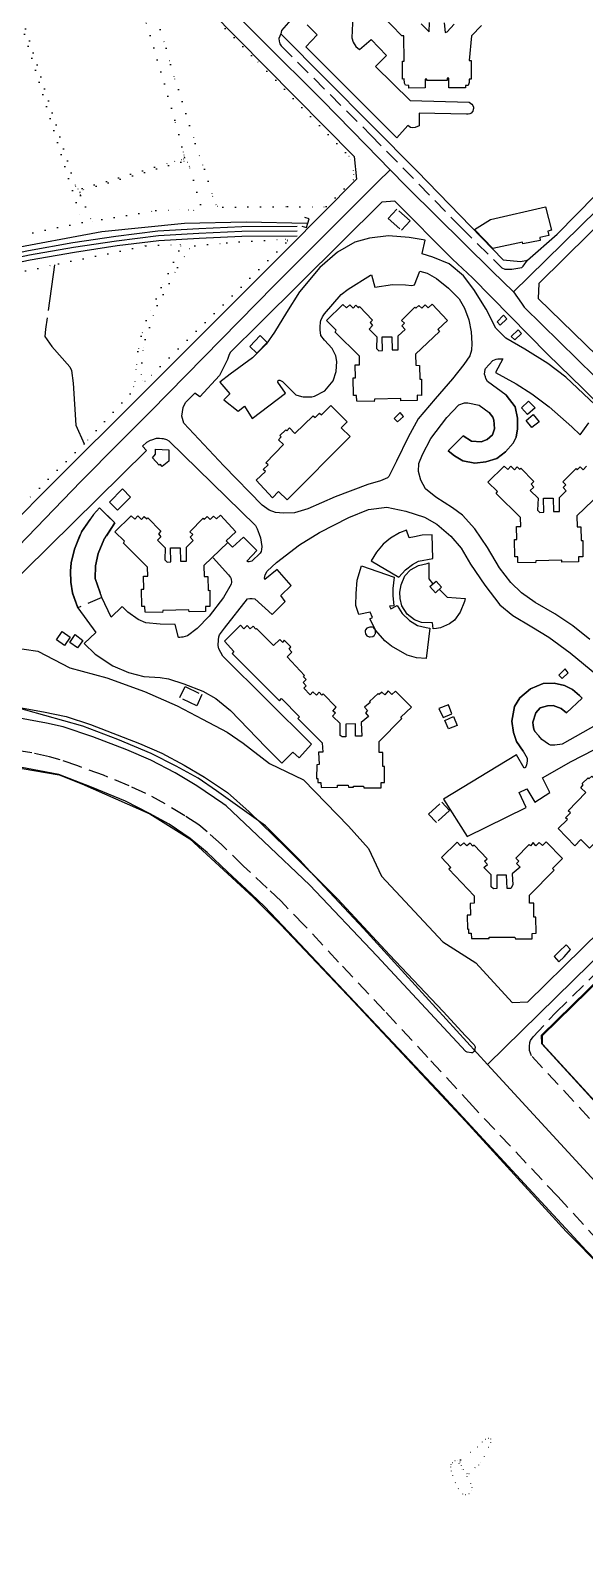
# Model space of a CAD drawing. Header units: millimetres. Extents: x 220021 to 223505, y 489325 to 491820.
# Drawn here: x 222989.1 to 223169.7, y 489723.2 to 490219.5 of the extents above; entities that cross this region are included whole.
import ezdxf

# ---------------------------------------------------------------- set-up
doc = ezdxf.new("R2010")
doc.units = ezdxf.units.MM
for name, pattern in [('15M2P5', [17.5, 15, -2.5]), ('50M10', [60, 50, -10]), ('5M2P5', [7.5, 5, -2.5]), ('AM4', [4, 0, -4])]:
    doc.linetypes.add(name, pattern=pattern)
for name, color, linetype in [('A0013110', 8, 'Continuous'), ('A0013118', 8, 'Continuous'), ('A0023210', 8, 'Continuous'), ('A0033324', 8, '5M2P5'), ('B0014111', 8, 'Continuous'), ('B0014115', 8, 'Continuous'), ('B0014116', 8, '5M2P5'), ('B0024120', 8, 'B0024120'), ('C0076116', 8, 'Continuous'), ('C0076117', 8, 'Continuous'), ('C0523121', 8, '50M10'), ('D0015112', 8, '15M2P5'), ('D0025111', 8, 'AM4'), ('E0022112', 8, 'Continuous'), ('F0047224', 8, 'Continuous')]:
    doc.layers.add(name, color=color, linetype=linetype)
doc.linetypes.add('B0024120', pattern='A,10,-1.75,[133,ltypeshp.shx,S=0.75,R=0,X=0,Y=0],-3.25', length=15)

msp = doc.modelspace()

# ---------------------------------------------------------------- linework, layer by layer
at = {"layer": 'A0013110'}
for points in [[(223070.715, 490218.371), (223115.09, 490173.646), (223143.187, 490144.758), (223148.806, 490144.247), (223151.028, 490144.694), (223160.741, 490153.105), (223179.455, 490172.14), (223188.232, 490180.324), (223211.091, 490203.123), (223235.1, 490228.046), (223270.774, 490263.484), (223270.901, 490271.399), (223231.655, 490307.815), (223205.63, 490330.976), (223197.584, 490334.216), (223177.333, 490353.258), (223172.625, 490361.295), (223161.501, 490371.48), (223119.39, 490410.613), (223110.084, 490415.811), (223101.222, 490422.071), (223089.809, 490432.422), (223082.684, 490431.338), (223052.257, 490399.752)], [(222984.997, 490290.163), (223001.962, 490271.871), (223029.371, 490244.447), (223065.82, 490207.486), (223094.613, 490178.467), (223095.353, 490171.08), (223073.193, 490148.705), (223027.888, 490103.337), (222993.582, 490069.115), (222967.663, 490043.11)], [(223216.187, 489970.94), (223226.229, 489980.684), (223237.117, 489987.2), (223249.477, 489999.615), (223258.659, 490008.467), (223258.892, 490013.343), (223259.577, 490014.178), (223219.805, 490053.045), (223176.037, 490095.867), (223169.115, 490102.871), (223157.585, 490114.035), (223145.402, 490126.431), (223133.151, 490138.848), (223126.651, 490145.017), (223107.869, 490163.835), (223103.623, 490163.552), (223063.788, 490124.119), (223054.185, 490114.615), (223053.737, 490113.632), (223053.313, 490112.237), (223050.679, 490107.067), (223044.276, 490100.083), (223042.653, 490101.3), (223039.665, 490098.22)], [(223075.982, 490155.609), (223057.938, 490155.478), (223043.939, 490154.818), (223030.652, 490154.085), (223016.89, 490152.358), (223002.922, 490150.249), (222988.45, 490147.705), (222974.175, 490144.709), (222957.893, 490140.335), (222943.56, 490136.122), (222931.046, 490131.815), (222926.329, 490130.139), (222916.592, 490126.677), (222893.832, 490116.904), (222877.228, 490108.125), (222861.796, 490099.327), (222843.334, 490088.388), (222820.876, 490074.06), (222800.58, 490060.802), (222776.56, 490045.653), (222744.249, 490024.598), (222705.047, 490000.591)], [(222706.673, 489998.069), (222745.851, 490022.062), (222778.18, 490043.127), (222802.2, 490058.278), (222822.504, 490071.54), (222844.906, 490085.832), (222863.304, 490096.733), (222878.672, 490105.495), (222895.128, 490114.196), (222917.688, 490123.883), (222927.333, 490127.312), (222932.037, 490128.983), (222944.471, 490133.263), (222958.706, 490137.447), (222974.872, 490141.79), (222989.018, 490144.758), (223003.406, 490147.289), (223017.301, 490149.387), (223030.922, 490151.096), (223044.093, 490151.821), (223058.019, 490152.478), (223076.003, 490152.61)], [(223027.028, 490085.396), (223025.636, 490084.011), (223026.953, 490082.649), (222979.187, 490035.612)], [(222978.032, 490019.212), (222991.495, 490017.283), (223001.96, 490011.815), (223013.981, 490008.59), (223026.212, 490004.078), (223036.908, 489999.484), (223045.179, 489995.078), (223053.219, 489990.863), (223058.41, 489987.285), (223066.99, 489980.636), (223078.041, 489975.281), (223092.767, 489960.24), (223099.298, 489953.006), (223103.499, 489943.981), (223123.521, 489922.519), (223134.273, 489915.69), (223146.068, 489902.832), (223151.227, 489903.004), (223186.58, 489937.732), (223193.05, 489944.346), (223198.95, 489953.922), (223208.8, 489963.292)], [(223325.385, 489948.277), (223341.884, 489931.196), (223341.265, 489918.317), (223333.093, 489909.166), (223238.094, 489811.67), (223225.878, 489812.678), (223155.7, 489889.3), (223155.663, 489892.169), (223200.516, 489936.005), (223268.679, 490002.263), (223273.274, 490002.83), (223318.102, 489955.897)], [(223270.698, 489716.835), (223247.238, 489741.232), (223213.029, 489776.92), (223192.928, 489798.472), (223170.233, 489822.01), (223123.322, 489872.586), (223075.159, 489923.749), (223065.386, 489934.085), (223061.073, 489938.096), (223053.345, 489945.305), (223046.724, 489951.621), (223041.128, 489956.224), (223034.245, 489960.844), (223027.915, 489964.407), (223020.016, 489968.426), (223008.998, 489972.916), (222998.289, 489977.083), (222971.248, 489982.198), (222940.965, 489987.415)]]:
    msp.add_lwpolyline(points, dxfattribs=at)
msp.add_lwpolyline([(223226.223, 490207.663), (223204.305, 490185.937), (223154.72, 490137.038), (223154.557, 490132.176), (223204.421, 490083.715), (223229.905, 490058.662), (223232.683, 490058.109), (223233.554, 490058.383), (223265.406, 490090.742), (223303.287, 490129.041), (223303.506, 490129.288), (223303.583, 490129.653), (223304.535, 490135.75), (223275.305, 490165.287), (223264.696, 490175.096), (223231.324, 490207.519)], close=True, dxfattribs=at)
at = {"layer": 'A0013118'}
for points in [[(223094.185, 490224.249), (223093.793, 490217.132), (223094.26, 490215.658), (223095.132, 490214.25), (223096.356, 490213.337), (223100.081, 490216.512), (223105.141, 490211.279), (223101.588, 490207.708), (223112.782, 490196.704), (223132.069, 490196.129), (223132.92, 490195.471), (223133.255, 490195.052), (223133.421, 490194.545), (223133.461, 490194.091), (223133.401, 490193.691), (223133.245, 490193.186), (223132.724, 490192.508), (223132.328, 490192.289), (223131.774, 490192.255), (223131.162, 490192.211), (223115.739, 490192.564), (223115.769, 490188.414), (223114.448, 490187.893), (223113.725, 490187.818), (223112.976, 490187.828), (223112.052, 490188.513), (223108.46, 490184.551), (223078.842, 490214.165), (223082.539, 490218.111), (223079.288, 490221.361)], [(223073.997, 490222.972), (223070.85, 490219.467), (223070.715, 490218.371)], [(223173.159, 490097.512), (223163.584, 490106.519), (223157.692, 490110.954), (223150.145, 490115.668), (223144.052, 490119.271), (223140.7, 490122.485), (223137.564, 490128.63), (223133.587, 490135.144), (223130.205, 490139.581), (223125.548, 490143.399), (223120.271, 490145.642), (223116.791, 490146.732), (223116.76, 490146.869), (223117.696, 490151.199), (223112.469, 490152.008), (223105.806, 490152.55), (223099.569, 490151.846), (223094.747, 490150.491), (223089.203, 490147.257), (223083.417, 490142.31), (223076.756, 490134.336), (223072.558, 490127.62), (223068.62, 490121.176), (223065.947, 490117.278), (223061.419, 490112.836), (223054.186, 490107.496), (223050.765, 490104.915), (223054.04, 490101.121), (223052.142, 490099.123), (223056.741, 490095.443), (223058.791, 490097.067), (223061.353, 490093.071), (223072.198, 490101.296), (223069.713, 490104.88), (223069.832, 490105.428), (223070.08, 490105.543), (223070.323, 490105.562), (223071.196, 490105.146), (223075.539, 490100.819), (223077.365, 490100.187), (223078.008, 490100.147), (223079.042, 490100.141), (223080.787, 490100.142), (223081.643, 490100.364), (223084.974, 490102.028), (223087.782, 490105.377), (223088.716, 490108.325), (223088.929, 490111.657), (223088.596, 490113.452), (223087.423, 490115.879), (223084.917, 490118.587), (223083.75, 490120.144), (223083.469, 490121.902), (223083.48, 490122.946), (223083.605, 490124.474), (223083.713, 490125.033), (223084.258, 490126.222), (223084.88, 490127.194), (223090.346, 490133.46), (223092.676, 490135.22), (223099.952, 490139.794), (223100.279, 490139.877), (223101.264, 490135.869), (223107.044, 490136.744), (223111.325, 490136.621), (223113.397, 490136.425), (223114.294, 490136.589), (223116.017, 490141.083), (223118.38, 490140.384), (223121.382, 490138.659), (223125.347, 490135.521), (223128.75, 490132.001), (223130.563, 490129.001), (223131.987, 490125.186), (223132.757, 490121.342), (223132.937, 490117.455), (223132.767, 490115.309), (223132.25, 490113.467), (223130.368, 490110.619), (223126.673, 490106.035), (223121.01, 490099.421), (223115.458, 490092.934), (223112.198, 490086.94), (223108.38, 490079.209), (223106.364, 490074.99), (223105.848, 490074.202), (223105.46, 490073.751), (223103.166, 490072.735), (223099.083, 490071.539), (223088.356, 490067.569), (223079.502, 490063.63), (223075.107, 490062.331), (223071.562, 490062.187), (223068.932, 490062.444), (223066.869, 490063.225), (223064.632, 490064.866), (223052.14, 490077.596), (223039.128, 490091.589), (223038.439, 490093.824), (223038.897, 490096.6), (223039.665, 490098.22)], [(223171.434, 490021.072), (223165.842, 490025.48), (223159.978, 490029.409), (223153.533, 490033.146), (223149.104, 490036.239), (223145.674, 490039.654), (223141.93, 490044.421), (223138.047, 490051.002), (223133.936, 490057.126), (223129.857, 490061.525), (223126.68, 490063.995), (223121.188, 490067.395), (223117.844, 490070.171), (223116.335, 490072.927), (223115.533, 490075.837), (223115.669, 490078.409), (223116.845, 490081.382), (223119.594, 490086.499), (223124.737, 490093.368), (223128.64, 490097.481), (223130.542, 490098.135), (223131.581, 490098.151), (223135.295, 490097.371), (223138.555, 490095.06), (223139.721, 490093.493), (223140.101, 490092.505), (223140.249, 490091.197), (223140.339, 490089.743), (223139.616, 490087.706), (223137.874, 490086.22), (223136.015, 490085.46), (223132.846, 490085.687), (223130.051, 490087.455), (223125.234, 490082.502), (223127.273, 490080.878), (223129.951, 490079.255), (223133.936, 490078.507), (223137.511, 490078.98), (223141.085, 490080.034), (223143.872, 490082.249), (223146.396, 490084.987), (223147.322, 490087.024), (223147.84, 490089.671), (223147.833, 490093.16), (223147.041, 490096.822), (223144.067, 490100.712), (223138.085, 490105.108), (223137.489, 490106.045), (223137.355, 490106.657), (223137.08, 490107.539), (223137.32, 490108.993), (223137.427, 490109.325), (223139.72, 490112.007), (223140.856, 490112.37), (223141.442, 490112.472), (223142.149, 490112.553), (223143.003, 490112.448), (223140.637, 490108.015), (223147.42, 490104.345), (223152.438, 490101.048), (223158.174, 490096.84), (223165.463, 490090.314), (223168.18, 490087.689), (223171.076, 490091.638)], [(223027.028, 490085.396), (223028.234, 490085.948), (223028.625, 490086.136), (223030.178, 490086.613), (223031.143, 490086.623), (223031.897, 490086.587), (223032.382, 490086.506), (223033.429, 490086.22), (223034.192, 490085.831), (223062.391, 490058.197), (223062.971, 490057.139), (223063.626, 490055.385), (223064.088, 490054.138), (223064.532, 490051.362), (223064.405, 490050.403), (223064.227, 490049.686), (223063.961, 490049.218), (223061.278, 490046.533), (223060.328, 490046.343), (223060.048, 490046.345), (223059.769, 490046.431), (223059.68, 490046.531), (223059.686, 490046.663), (223062.858, 490050.026), (223058.547, 490054.363), (223054.922, 490051.108), (223053.422, 490052.656)], [(223048.654, 490047.646), (223053.66, 490042.108), (223054.325, 490041.224), (223054.518, 490040.838), (223054.612, 490039.703), (223054.535, 490039.05), (223052.027, 490034.724), (223047.359, 490028.7), (223043.366, 490024.677), (223040.252, 490022.226), (223038.799, 490021.823), (223038.356, 490021.783), (223037.723, 490021.739), (223037.285, 490021.742), (223036.285, 490025.903), (223031.345, 490026.03), (223026.706, 490026.498), (223024.202, 490027.524), (223020.856, 490030.005), (223019.167, 490031.554), (223018.872, 490031.725), (223015.442, 490028.316), (223012.406, 490034.752), (223010.178, 490040.98), (223010.263, 490045.022), (223011.133, 490049.124), (223012.998, 490053.533), (223016.56, 490059.047), (223011.641, 490063.922), (223009.607, 490061.739), (223005.694, 490056.083), (223003.41, 490050.49), (223002.353, 490046.048), (223002.113, 490043.317), (223002.238, 490039.686), (223002.749, 490036.266), (223004.516, 490031.408), (223010.362, 490023.339), (223006.609, 490019.747), (223010.229, 490016.284), (223015.978, 490012.524), (223021.049, 490010.35), (223026.068, 490008.994), (223031.397, 490008.632), (223034.047, 490008.222), (223039.085, 490006.56), (223045.221, 490004.222), (223049.485, 490001.841), (223054.289, 489997.944), (223065.767, 489986.011), (223071.049, 489980.783), (223074.592, 489984.376), (223076.649, 489982.508), (223080.628, 489986.995), (223051.828, 490015.677), (223050.501, 490017.973), (223050.286, 490019.092), (223050.322, 490020.937), (223050.443, 490021.881), (223050.717, 490022.628), (223052.358, 490024.76), (223059.861, 490034.259), (223060.548, 490034.466), (223061.323, 490034.462), (223062.192, 490034.288), (223067.897, 490029.232), (223072.144, 490033.485), (223070.673, 490035.392), (223074.034, 490038.669), (223069.469, 490043.888), (223065.448, 490040.572), (223065.414, 490041.026), (223065.621, 490042.159), (223066.27, 490043.268), (223069.271, 490046.178), (223076.717, 490051.949), (223083.246, 490055.953), (223092.855, 490060.805), (223099.286, 490063.369), (223105.202, 490064.197), (223111.407, 490062.865), (223117.498, 490060.939), (223121.494, 490058.665), (223126.113, 490054.775), (223129.498, 490050.812), (223132.517, 490045.548), (223137.116, 490038.752), (223142.064, 490032.302), (223146.285, 490028.824), (223152.509, 490025.204), (223158.07, 490021.81), (223164.992, 490016.662), (223173.638, 490009.501)], [(223178.279, 489995.938), (223162.33, 489986.955), (223159.95, 489986.583), (223158.6, 489986.627), (223157.858, 489986.937), (223155.699, 489988.468), (223154.745, 489989.638), (223153.503, 489991.064), (223153.16, 489991.883), (223152.866, 489993.055), (223152.84, 489994.121), (223153.806, 489997.148), (223155.249, 489998.738), (223156.4, 489999.074), (223157.541, 489999.453), (223159.403, 489999.522), (223162.009, 489998.616), (223163.825, 489997.156), (223168.835, 490001.912), (223168.054, 490002.855), (223165.697, 490004.798), (223163.178, 490006.119), (223159.781, 490006.824), (223156.22, 490006.669), (223152.035, 490005.025), (223148.596, 490002.033), (223146.872, 489999.205), (223145.913, 489994.496), (223146.552, 489990.785), (223147.521, 489987.785), (223149.613, 489984.646), (223151.004, 489982.439), (223150.962, 489981.406), (223150.739, 489980.21), (223150.365, 489979.379), (223149.936, 489979.086), (223147.487, 489983.455), (223123.715, 489969.083), (223131.353, 489956.886), (223150.636, 489966.278), (223148.327, 489971.179), (223150.844, 489972.379), (223153.452, 489968.066), (223158.347, 489971.22), (223155.926, 489976.016), (223165.252, 489981.323), (223180.055, 489988.962)]]:
    msp.add_lwpolyline(points, dxfattribs=at)
at = {"layer": 'A0023210'}
for points in [[(223287.07, 490273.12), (223239.05, 490226.54), (223228.611, 490215.584), (223196.269, 490183.131), (223151.485, 490139.203), (223146.475, 490134.289)], [(223026.014, 490255.096), (223064.685, 490216.062), (223084.123, 490196.813), (223098.439, 490182.122), (223106.274, 490174.082), (223111.479, 490168.741), (223112.15, 490168.081), (223139.592, 490141.065), (223146.475, 490134.289), (223149.066, 490130.602), (223149.979, 490129.303), (223190.229, 490089.791)], [(222968.45, 490001.592), (222973.425, 490039.361), (223005.471, 490072.519), (223018.117, 490085.208), (223028.272, 490095.456), (223068.491, 490136.412), (223102.235, 490170.054), (223106.274, 490174.082)], [(223075.992, 490154.11), (223057.979, 490153.978), (223044.016, 490153.319), (223030.787, 490152.59), (223017.096, 490150.873), (223003.164, 490148.769), (222988.734, 490146.231), (222974.524, 490143.249), (222958.299, 490138.891), (222944.016, 490134.693), (222931.541, 490130.399), (222926.831, 490128.725), (222917.14, 490125.28), (222894.48, 490115.55), (222877.95, 490106.81), (222862.55, 490098.03), (222844.12, 490087.11), (222821.69, 490072.8), (222801.39, 490059.54), (222777.37, 490044.39), (222745.05, 490023.33), (222705.86, 489999.33)], [(223138.018, 489882.565), (223171.51, 489915.339), (223197.168, 489940.79), (223228.336, 489969.728), (223266.3, 490008.608), (223269.638, 490012.028)], [(223297.33, 489712.44), (223284.37, 489726.88), (223268.76, 489743.7), (223263.56, 489749.6), (223229.717, 489786.687), (223198.055, 489817.344), (223138.018, 489882.565), (223097.673, 489926.893), (223080.186, 489945.551), (223076.92, 489949.168), (223065.693, 489960.293), (223049.769, 489971.755), (223043.732, 489975.854), (223036.547, 489979.743), (223028.462, 489983.955), (223017.605, 489988.497), (223006.135, 489992.837), (222981.372, 489999.741), (222968.45, 490001.592), (222944.017, 490004.097)]]:
    msp.add_lwpolyline(points, dxfattribs=at)
at = {"layer": 'A0033324'}
for points in [[(223070.715, 490218.371), (223070.082, 490216.85), (223070.13, 490215.985), (223070.32, 490215.108), (223070.775, 490214.468), (223099.927, 490185.526), (223129.331, 490155.359), (223142.727, 490142.118), (223143.663, 490141.707), (223144.433, 490141.687), (223145.984, 490141.678), (223149.23, 490142.257), (223149.654, 490142.66), (223151.028, 490144.694)], [(223184.48, 489813.895), (223160.958, 489839.558), (223133.128, 489869.094), (223118.627, 489884.878), (223104.472, 489900.095), (223089.456, 489915.977), (223078.341, 489927.966), (223070.801, 489935.759), (223066.263, 489940.082), (223058.508, 489947.249), (223051.358, 489954.212), (223046.687, 489958.387), (223043.958, 489960.675), (223039.349, 489963.611), (223033.01, 489967.543), (223026.674, 489970.911), (223021.251, 489973.398), (223012.922, 489976.823), (223004.485, 489979.891), (222998.758, 489981.837), (222995.304, 489982.852), (222989.547, 489984.076), (222980.395, 489985.586)], [(223186.512, 489848.468), (223152.378, 489885.458), (223151.728, 489887.117), (223151.683, 489888.494), (223151.853, 489889.706), (223152.094, 489890.38), (223152.95, 489891.635), (223160.313, 489899.563), (223198.156, 489936.382)]]:
    msp.add_lwpolyline(points, dxfattribs=at)
at = {"layer": 'B0014111'}
for points in [[(223133.85, 490154.658), (223138.967, 490157.914), (223156.951, 490162.065), (223158.888, 490154.396), (223157.738, 490154.049), (223158.038, 490152.693), (223155.038, 490152.03), (223155.243, 490151.102), (223149.52, 490149.919), (223149.483, 490150.468), (223139.816, 490148.443)], [(223034.186, 490082.847), (223034.171, 490079.139), (223032.06, 490077.424), (223031.392, 490078.158), (223031.033, 490077.831), (223028.843, 490080.235), (223029.886, 490081.444), (223029.889, 490083.06)], [(223017.488, 490063.208), (223014.823, 490065.815), (223019.09, 490070.135), (223021.674, 490067.435)], [(223120.259, 490047.424), (223119.948, 490055.114), (223116.688, 490055.058), (223114.297, 490054.544), (223112.484, 490054.154), (223111.613, 490056.673), (223109.389, 490055.831), (223106.474, 490054.112), (223104.085, 490052.153), (223101.808, 490049.492), (223100.116, 490046.711), (223109.136, 490041.357), (223111.284, 490043.75), (223113.546, 490045.52), (223115.503, 490046.548)], [(223107.659, 490041.312), (223107.159, 490037.708), (223107.162, 490035.372), (223107.476, 490032.074), (223106.09, 490031.942), (223106.485, 490031.077), (223108.59, 490032.163), (223110.253, 490029.58), (223112.607, 490027.231), (223115.251, 490025.603), (223118.043, 490024.971), (223119.207, 490024.796), (223118.061, 490014.861), (223114.888, 490015.079), (223111.829, 490015.987), (223106.703, 490018.931), (223104.598, 490020.583), (223101.695, 490023.963), (223099.706, 490027.755), (223100.529, 490028.186), (223099.808, 490030.012), (223096.134, 490029.235), (223095.163, 490032.168), (223095.195, 490036.07), (223095.593, 490040.402), (223096.932, 490045.104)], [(223159.716, 489917.802), (223161.289, 489916.08), (223163.011, 489917.679), (223165.128, 489920.046), (223163.666, 489921.572), (223161.339, 489919.449)]]:
    msp.add_lwpolyline(points, close=True, dxfattribs=at)
at = {"layer": 'B0014115'}
for points in [[(223136.026, 490221.133), (223132.856, 490217.786), (223132.045, 490209.676), (223132.678, 490209.676), (223132.675, 490203.612), (223132.094, 490203.612), (223132.094, 490202.568), (223131.687, 490201.54), (223130.87, 490201.54), (223130.87, 490200.781), (223125.459, 490200.783), (223125.387, 490203.922), (223124.907, 490203.996), (223124.922, 490203.152), (223118.22, 490203.134), (223118.219, 490203.577), (223117.724, 490203.576), (223117.732, 490200.804), (223112.37, 490200.738), (223112.361, 490201.513), (223111.358, 490201.688), (223110.932, 490202.274), (223110.864, 490203.682), (223110.343, 490203.657), (223110.324, 490209.499), (223110.835, 490209.5), (223110.809, 490217.735), (223110.096, 490217.733), (223100.009, 490228.193)], [(223116.39, 490221.682), (223119.073, 490219.023), (223119.101, 490222.055)], [(223123.963, 490222.01), (223124.198, 490218.856), (223124.847, 490219.093), (223127.126, 490221.528)], [(223174.922, 490068.839), (223167.121, 490061.364), (223167.229, 490057.794), (223168.437, 490057.761), (223168.535, 490053.258), (223169.119, 490053.27), (223169.101, 490047.984), (223167.699, 490047.989), (223167.693, 490046.345), (223162.308, 490046.205), (223162.29, 490046.917), (223153.767, 490046.696), (223153.628, 490046.026), (223147.97, 490046.113), (223147.918, 490047.98), (223146.906, 490047.952), (223146.84, 490053.66), (223147.557, 490053.668), (223147.508, 490057.873), (223148.851, 490057.889), (223148.818, 490060.768), (223140.9, 490068.613), (223141.301, 490069.241), (223138.118, 490072.37), (223143.415, 490077.561), (223144.643, 490076.474), (223145.672, 490077.512), (223146.819, 490076.376), (223147.66, 490077.348), (223148.509, 490076.546), (223148.842, 490076.899), (223153.131, 490072.493), (223152.306, 490071.689), (223153.109, 490070.721), (223151.98, 490069.593), (223154.499, 490067.071), (223154.376, 490063.227), (223155.14, 490062.467), (223156.379, 490062.583), (223156.255, 490067.076), (223159.451, 490067.074), (223159.543, 490062.765), (223161.446, 490062.806), (223161.444, 490067.336), (223163.703, 490069.46), (223162.686, 490070.626), (223163.519, 490071.459), (223162.607, 490072.372), (223166.876, 490076.725), (223167.273, 490076.336), (223168.227, 490077.309), (223169.201, 490076.354), (223170.301, 490077.476)]]:
    msp.add_lwpolyline(points, dxfattribs=at)
for points in [[(223125.006, 490124.974), (223121.829, 490122.054), (223122.375, 490121.46), (223114.574, 490113.985), (223114.683, 490110.414), (223115.89, 490110.382), (223115.988, 490105.879), (223116.573, 490105.891), (223116.555, 490100.605), (223115.152, 490100.61), (223115.146, 490098.966), (223109.762, 490098.826), (223109.743, 490099.537), (223101.22, 490099.317), (223101.081, 490098.646), (223095.423, 490098.734), (223095.371, 490100.601), (223094.36, 490100.573), (223094.293, 490106.281), (223095.01, 490106.289), (223094.962, 490110.494), (223096.305, 490110.51), (223096.271, 490113.388), (223088.353, 490121.234), (223088.755, 490121.861), (223085.571, 490124.99), (223090.868, 490130.182), (223092.097, 490129.095), (223093.125, 490130.133), (223094.272, 490128.996), (223095.113, 490129.968), (223095.962, 490129.166), (223096.296, 490129.519), (223100.585, 490125.114), (223099.759, 490124.31), (223100.562, 490123.342), (223099.433, 490122.214), (223101.953, 490119.692), (223101.829, 490115.848), (223102.593, 490115.088), (223103.833, 490115.203), (223103.709, 490119.696), (223106.904, 490119.695), (223106.997, 490115.386), (223108.9, 490115.427), (223108.898, 490119.957), (223111.156, 490122.081), (223110.139, 490123.247), (223110.973, 490124.08), (223110.061, 490124.993), (223114.329, 490129.346), (223114.726, 490128.957), (223115.68, 490129.93), (223116.654, 490128.975), (223117.754, 490130.097), (223118.703, 490129.167), (223119.988, 490130.329)], [(223092.34, 490091.928), (223090.324, 490089.983), (223093.281, 490087.155), (223072.74, 490066.51), (223069.972, 490069.264), (223067.977, 490067.258), (223062.598, 490072.928), (223065.651, 490075.825), (223064.962, 490076.397), (223066.593, 490077.999), (223065.839, 490078.601), (223071.595, 490084.599), (223069.975, 490086.154), (223070.753, 490087.088), (223070.347, 490087.505), (223072.292, 490089.399), (223072.591, 490089.092), (223073.49, 490089.968), (223075.219, 490088.192), (223081.267, 490093.953), (223081.92, 490093.394), (223083.334, 490094.78), (223083.962, 490094.216), (223086.948, 490097.294)], [(223056.013, 490056.162), (223052.836, 490053.243), (223053.382, 490052.649), (223045.581, 490045.173), (223045.69, 490041.603), (223046.897, 490041.571), (223046.995, 490037.067), (223047.58, 490037.08), (223047.562, 490031.794), (223046.159, 490031.798), (223046.153, 490030.154), (223040.768, 490030.015), (223040.75, 490030.726), (223032.227, 490030.505), (223032.088, 490029.835), (223026.43, 490029.923), (223026.378, 490031.789), (223025.366, 490031.761), (223025.3, 490037.469), (223026.017, 490037.478), (223025.969, 490041.683), (223027.312, 490041.698), (223027.278, 490044.577), (223019.36, 490052.423), (223019.761, 490053.05), (223016.578, 490056.179), (223021.875, 490061.37), (223023.103, 490060.283), (223024.132, 490061.322), (223025.279, 490060.185), (223026.12, 490061.157), (223026.969, 490060.355), (223027.303, 490060.708), (223031.591, 490056.303), (223030.766, 490055.499), (223031.569, 490054.531), (223030.44, 490053.403), (223032.96, 490050.881), (223032.836, 490047.037), (223033.6, 490046.277), (223034.84, 490046.392), (223034.716, 490050.885), (223037.911, 490050.883), (223038.004, 490046.575), (223039.907, 490046.616), (223039.905, 490051.146), (223042.163, 490053.27), (223041.146, 490054.436), (223041.979, 490055.269), (223041.068, 490056.181), (223045.336, 490060.535), (223045.733, 490060.146), (223046.687, 490061.119), (223047.661, 490060.164), (223048.761, 490061.285), (223049.71, 490060.355), (223050.995, 490061.518)], [(223097.716, 489972.714), (223103.337, 489972.737), (223103.33, 489974.435), (223104.519, 489974.44), (223104.498, 489979.692), (223103.974, 489979.69), (223103.955, 489984.254), (223102.69, 489984.249), (223102.675, 489987.804), (223110.163, 489995.293), (223109.805, 489995.773), (223113.239, 489998.983), (223108.032, 490004.206), (223106.882, 490003.147), (223105.659, 490004.287), (223104.526, 490003.071), (223103.62, 490003.916), (223102.705, 490003.113), (223102.357, 490003.429), (223099.54, 490000.826), (223099.831, 490000.511), (223097.999, 489998.975), (223098.964, 489997.947), (223098.299, 489997.188), (223099.295, 489995.948), (223096.87, 489994), (223097.108, 489989.552), (223094.988, 489989.554), (223094.99, 489993.535), (223091.895, 489993.437), (223091.861, 489989.313), (223090.696, 489989.322), (223089.994, 489989.741), (223089.996, 489993.638), (223087.525, 489996.06), (223088.469, 489997.167), (223087.636, 489997.747), (223088.734, 489998.986), (223084.486, 490003.376), (223084.046, 490002.95), (223083.221, 490003.92), (223082.266, 490002.939), (223081.165, 490004.011), (223080.215, 490003.035), (223078.154, 490005.209), (223078.985, 490005.998), (223078.016, 490007.02), (223078.951, 490008.009), (223078.05, 490008.862), (223078.367, 490009.333), (223072.796, 490015.4), (223074.237, 490016.971), (223073.378, 490017.884), (223073.969, 490018.653), (223071.803, 490020.848), (223071.306, 490020.084), (223070.363, 490021.102), (223068.295, 490019.105), (223062.798, 490024.655), (223062.525, 490024.385), (223061.67, 490025.357), (223060.736, 490024.536), (223059.697, 490025.601), (223058.635, 490024.565), (223057.562, 490025.76), (223052.291, 490020.564), (223055.369, 490017.103), (223054.846, 490016.518), (223070.246, 490001.121), (223070.916, 490001.791), (223076.802, 489995.906), (223076.181, 489995.285), (223084.198, 489987.366), (223084.328, 489984.376), (223083.002, 489984.318), (223083.178, 489980.285), (223082.364, 489980.25), (223082.361, 489975.776), (223082.704, 489975.776), (223082.756, 489974.505), (223083.753, 489974.473), (223083.789, 489972.78), (223089.153, 489972.894), (223089.137, 489973.609), (223092.638, 489973.608), (223092.717, 489972.975), (223094.357, 489972.974), (223094.357, 489973.317), (223097.632, 489973.315)], [(223190.831, 489978.516), (223188.816, 489976.571), (223191.773, 489973.743), (223171.232, 489953.099), (223168.464, 489955.852), (223166.469, 489953.847), (223161.089, 489959.517), (223164.143, 489962.413), (223163.454, 489962.985), (223165.084, 489964.587), (223164.33, 489965.189), (223170.087, 489971.187), (223168.466, 489972.742), (223169.245, 489973.676), (223168.839, 489974.093), (223170.784, 489975.987), (223171.082, 489975.68), (223171.982, 489976.556), (223173.71, 489974.781), (223179.758, 489980.542), (223180.412, 489979.983), (223181.826, 489981.369), (223182.453, 489980.804), (223185.44, 489983.882)], [(223147.153, 489923.523), (223152.595, 489923.52), (223152.596, 489925.281), (223153.851, 489925.418), (223153.812, 489930.554), (223153.095, 489930.548), (223153.161, 489935.158), (223151.715, 489935.178), (223151.752, 489937.784), (223159.711, 489945.949), (223159.243, 489946.405), (223162.422, 489949.666), (223157.137, 489955.137), (223155.982, 489953.919), (223154.913, 489954.933), (223153.746, 489953.862), (223152.924, 489954.87), (223152.011, 489953.874), (223151.633, 489954.22), (223147.247, 489949.821), (223148.245, 489948.826), (223147.453, 489948.032), (223148.637, 489946.851), (223146.115, 489944.654), (223146.319, 489941.168), (223145.612, 489939.892), (223144.404, 489939.893), (223144.254, 489944.317), (223141.126, 489944.319), (223141.124, 489939.979), (223139.943, 489939.801), (223139.226, 489940.455), (223139.223, 489944.384), (223136.846, 489946.721), (223138.001, 489947.791), (223137.019, 489948.852), (223137.913, 489949.61), (223133.644, 489954.09), (223133.258, 489953.722), (223132.34, 489954.685), (223131.313, 489953.827), (223130.338, 489954.846), (223129.266, 489953.82), (223128.112, 489955.025), (223122.994, 489949.993), (223126.132, 489946.802), (223125.455, 489946.279), (223133.64, 489937.589), (223133.67, 489935.1), (223132.393, 489935.085), (223132.518, 489931.23), (223131.457, 489931.196), (223131.524, 489926.727), (223131.841, 489926.732), (223131.861, 489925.409), (223132.736, 489925.422), (223132.841, 489923.594), (223138.61, 489923.591), (223138.61, 489924.06), (223146.974, 489924.055)]]:
    msp.add_lwpolyline(points, close=True, dxfattribs=at)
at = {"layer": 'B0014116'}
for points in [[(223109.991, 490154.408), (223112.868, 490157.453), (223108.515, 490161.303), (223105.714, 490158.249)], [(223143.196, 490126.691), (223144.335, 490125.54), (223142.188, 490123.495), (223141.139, 490124.597)], [(223063.911, 490120.078), (223066.182, 490117.804), (223062.819, 490114.331), (223060.542, 490116.536)], [(223145.769, 490119.789), (223146.945, 490118.712), (223149.102, 490120.789), (223148.026, 490121.907)], [(223107.571, 490093.058), (223108.725, 490091.939), (223110.618, 490093.764), (223109.554, 490094.982)], [(223151.392, 490098.707), (223153.547, 490096.486), (223151.036, 490094.39), (223149.165, 490096.494)], [(223152.902, 490094.316), (223154.856, 490091.964), (223152.452, 490090.074), (223150.591, 490092.441)], [(223012.406, 490034.752), (223004.516, 490031.408), (223002.749, 490036.266), (223002.238, 490039.686), (223002.113, 490043.317), (223002.353, 490046.048), (223003.41, 490050.49), (223005.694, 490056.083), (223009.607, 490061.739), (223011.641, 490063.922), (223016.56, 490059.047), (223012.998, 490053.533), (223011.133, 490049.124), (223010.263, 490045.022), (223010.178, 490040.98)], [(223119.22, 490038.275), (223121.276, 490040.099), (223123.052, 490038.096), (223121.06, 490036.245)], [(223099.689, 490025.076), (223098.659, 490024.702), (223098.303, 490024.219), (223098.206, 490023.903), (223098.22, 490023.539), (223098.327, 490022.916), (223098.525, 490022.546), (223098.695, 490022.229), (223099.429, 490021.945), (223099.772, 490021.943), (223100.69, 490022.039), (223101.092, 490022.316), (223101.22, 490022.468), (223101.454, 490022.873), (223101.559, 490023.055), (223101.557, 490023.384), (223101.555, 490023.685), (223101.388, 490024.281), (223101.242, 490024.551), (223101.006, 490024.832), (223100.856, 490025.01), (223100.569, 490025.061)], [(222999.459, 490023.71), (223002.075, 490021.786), (223000.225, 490019.096), (222997.63, 490020.972)], [(223001.902, 490020.089), (223003.651, 490022.637), (223006.203, 490020.735), (223004.445, 490018.375)], [(223161.246, 490009.449), (223162.359, 490008.378), (223164.362, 490010.228), (223163.299, 490011.547)], [(223044.909, 490003.127), (223043.27, 489999.429), (223037.774, 490002.137), (223039.476, 490005.767)], [(223123.591, 489995.615), (223126.419, 489996.86), (223125.338, 489999.718), (223122.208, 489998.535)], [(223126.915, 489995.918), (223128.101, 489993.027), (223125.311, 489991.94), (223124.166, 489994.636)], [(223123.098, 489968.095), (223125.661, 489965.313), (223121.433, 489961.417), (223118.81, 489964.132)]]:
    msp.add_lwpolyline(points, close=True, dxfattribs=at)
at = {"layer": 'B0024120'}
for points in [[(222876.01, 490103.429), (222867.414, 490058.806), (222893.014, 490030.024), (222946.772, 490021.275), (222939.993, 489986.989), (222998.446, 489976.982), (223005.827, 489974.038), (223028, 489964.285), (223041.046, 489956.163), (223061.631, 489937.115), (223070.552, 489928.196), (223094.386, 489903.074), (223130.866, 489864.074), (223163.632, 489828.217), (223175.695, 489815.984)], [(223333.087, 489910.589), (223246.253, 489820.624), (223237.916, 489812.006), (223226.171, 489812.845), (223172.905, 489870.707), (223155.935, 489889.22), (223155.96, 489892.046), (223259.149, 489992.923), (223268.855, 490002.04), (223272.433, 490002.715), (223317.139, 489955.896)]]:
    msp.add_lwpolyline(points, dxfattribs=at)
at = {"layer": 'C0076116'}
msp.add_lwpolyline([(223077.573, 490155.721), (223079.003, 490155.266), (223079.913, 490158.124), (223078.484, 490158.58)], dxfattribs=at)
at = {"layer": 'C0076117'}
msp.add_lwpolyline([(223144.067, 490100.712), (223147.041, 490096.822), (223147.833, 490093.16), (223147.84, 490089.671), (223147.322, 490087.024), (223146.396, 490084.987), (223143.872, 490082.249), (223141.085, 490080.034), (223137.511, 490078.98), (223133.936, 490078.507), (223129.951, 490079.255), (223127.273, 490080.878), (223125.234, 490082.502), (223130.051, 490087.455), (223132.846, 490085.687), (223136.015, 490085.46), (223137.874, 490086.22), (223139.616, 490087.706), (223140.339, 490089.743), (223140.249, 490091.197), (223140.101, 490092.505), (223139.721, 490093.493), (223138.555, 490095.06)], dxfattribs=at)
at = {"layer": 'C0523121'}
msp.add_lwpolyline([(222977.774, 490000.258), (222993.347, 489997.525), (223000.685, 489995.982), (223008.697, 489993.318), (223024.579, 489987.219), (223031.907, 489983.968), (223039.21, 489980.057), (223045.812, 489976.15), (223053.348, 489971.236), (223060.411, 489964.859), (223072.245, 489953.419), (223089.233, 489936.425), (223106.131, 489918.361), (223123.606, 489899.824), (223130.909, 489891.948), (223133.709, 489888.979), (223133.959, 489888.308), (223133.913, 489887.607), (223133.805, 489887.181), (223133.576, 489886.792), (223133.173, 489886.404), (223132.862, 489886.395), (223131.365, 489886.598), (223130.955, 489886.822), (223101.963, 489917.941), (223080.188, 489940.994), (223065.079, 489955.394), (223052.876, 489966.857), (223051.83, 489967.648), (223043.308, 489973.348), (223036.259, 489977.568), (223028.282, 489981.736), (223020.501, 489985.095), (223009.466, 489989.327), (222999.786, 489992.586), (222994.366, 489993.792), (222982.602, 489995.992)], dxfattribs=at)
at = {"layer": 'D0015112'}
msp.add_lwpolyline([(222996.879, 490143.147), (222994.005, 490122.219), (222993.823, 490119.736), (222996.097, 490116.483), (223001.929, 490109.856), (223002.414, 490108.716), (223003.014, 490104.582), (223003.875, 490090.934), (223006.55, 490084.837)], dxfattribs=at)
at = {"layer": 'D0025111'}
for points in [[(223036.064, 490176.833), (223038.166, 490177.433), (223038.948, 490177.64), (223039.371, 490177.859), (223039.403, 490178.006), (223039.299, 490178.26), (223039.176, 490178.894), (223038.949, 490179.833), (223038.431, 490181.598), (223036.19, 490190.258), (223026.809, 490222.193), (223020.94, 490238.615), (223019.537, 490238.602), (222986.268, 490224.334), (222986.276, 490223.902), (223003.767, 490168.719), (223004.554, 490167.913), (223005.957, 490168.022)], [(222961.645, 490166.621), (222947.903, 490200.127), (222945.823, 490207.733), (222987.141, 490218.276), (223005.917, 490156.932), (222973.201, 490150.068)], [(223005.975, 490167.473), (223005.233, 490166.866), (223005.233, 490166.718), (223005.334, 490166.032), (223005.417, 490165.736), (223009.157, 490157.141), (223012.314, 490157.883), (223029.901, 490160.782), (223037.719, 490161.14), (223040.576, 490161.03), (223042.241, 490160.82), (223044.488, 490162.823), (223040.885, 490175.172), (223040.228, 490176.494), (223039.133, 490176.774), (223038.067, 490176.611)], [(223037.041, 490142.254), (223040.86, 490148.448), (223042.694, 490149.307), (223053.04, 490150.312), (223072.094, 490151.517), (223072.777, 490151.284), (223072.961, 490150.855), (223072.309, 490150.259), (223026.459, 490105.099), (223025.758, 490105.391), (223025.252, 490107.449), (223025.383, 490111.162), (223025.852, 490116.041), (223026.474, 490118.808), (223030.356, 490129.827)], [(223132.026, 489749.162), (223131.352, 489749.248), (223130.251, 489750.564), (223129.574, 489751.939), (223129.162, 489753.051), (223129.278, 489753.725), (223134.702, 489757.969), (223136.353, 489759.554), (223137.42, 489760.508), (223138.371, 489760.832), (223139.002, 489760.614), (223139.048, 489759.501), (223138.436, 489757.845), (223136.993, 489754.854), (223135.884, 489752.934), (223135.139, 489752.141), (223133.984, 489751.26)], [(223131.251, 489748.355), (223132.486, 489746.087), (223132.884, 489744.843), (223132.843, 489743.818), (223132.039, 489742.689), (223130.956, 489742.364), (223130.004, 489742.582), (223128.565, 489744.351), (223127.551, 489746.311), (223126.74, 489748.535), (223126.268, 489750.087), (223126.119, 489751.39), (223126.205, 489752.195), (223126.497, 489752.884), (223127.433, 489753.531), (223128.267, 489753.606), (223128.694, 489752.669), (223129.65, 489750.665)]]:
    msp.add_lwpolyline(points, close=True, dxfattribs=at)
for points in [[(223027.661, 490231.491), (223033.27, 490213.71), (223034.718, 490208.397), (223036.032, 490203.717), (223037.289, 490200.23), (223042.782, 490182.618), (223045.17, 490175.676), (223045.764, 490174.322), (223048.447, 490165.48), (223049.529, 490162.785), (223049.938, 490162.276), (223051.771, 490161.897), (223072.803, 490162.098), (223084.699, 490162.033), (223085.449, 490162.145), (223094.356, 490170.84), (223094.46, 490172.485), (223094.373, 490173.888), (223093.517, 490177.521), (223092.952, 490178.399), (223091.799, 490179.682), (223061.165, 490211.374), (223035.94, 490237.099)], [(222963.389, 490135.968), (222996.879, 490143.147), (222998.282, 490143.448), (223026.696, 490149.31)], [(223026.696, 490149.31), (223037.897, 490149.788), (223038.022, 490149.317), (223037.479, 490147.739), (223031.729, 490135.767), (223026.822, 490124.946), (223025.189, 490119.84), (223024.108, 490114.854), (223023.477, 490109.051), (223023.123, 490105.196), (223022.751, 490103.483), (223021.622, 490101.15), (223006.55, 490084.837), (222988.938, 490067.364)]]:
    msp.add_lwpolyline(points, dxfattribs=at)
at = {"layer": 'E0022112'}
msp.add_lwpolyline([(222305.916, 489746.01), (222311.142, 489749.625), (222334.602, 489764.85), (222373.667, 489789.422), (222429.614, 489825.306), (222490.062, 489864.402), (222547.258, 489900.146), (222625.307, 489950.007), (222713.274, 490007.862), (222763.855, 490039.977), (222811.447, 490070.571), (222853.095, 490097.219), (222873.26, 490108.355), (222893.239, 490119.04), (222913.837, 490128.194), (222937.409, 490137.026), (222957.669, 490142.921), (222980.922, 490148.108), (223012.302, 490154.025), (223039.325, 490156.694), (223059.358, 490157.18), (223079.288, 490156.705), (223079.458, 490156.695)], dxfattribs=at)
at = {"layer": 'F0047224'}
for points in [[(223122.422, 490037.374), (223124.896, 490034.795), (223130.753, 490034.394), (223130.537, 490033.446), (223129.115, 490029.968), (223127.282, 490027.336), (223125.619, 490026.185), (223122.765, 490024.903), (223121.455, 490024.63), (223120.369, 490024.536), (223120.216, 490025.565), (223120.1, 490026.478), (223116.483, 490026.635), (223114.288, 490027.449), (223111.878, 490029.36), (223110.131, 490032.033), (223109.522, 490034.367), (223109.428, 490036.456), (223109.916, 490038.863), (223111.118, 490041.805), (223112.922, 490043.804), (223115.498, 490045.198), (223118.349, 490045.805), (223118.962, 490045.996), (223118.944, 490040.781), (223120.146, 490039.345)], [(223149.613, 489984.646), (223147.521, 489987.785), (223146.552, 489990.785), (223145.913, 489994.496), (223146.872, 489999.205), (223148.596, 490002.033), (223152.035, 490005.025), (223156.22, 490006.669), (223159.781, 490006.824), (223163.178, 490006.119), (223165.697, 490004.798), (223168.054, 490002.855), (223168.835, 490001.912), (223163.825, 489997.156), (223162.009, 489998.616), (223159.403, 489999.522), (223157.541, 489999.453), (223156.4, 489999.074), (223155.249, 489998.738), (223153.806, 489997.148), (223152.84, 489994.121), (223152.866, 489993.055), (223153.16, 489991.883), (223153.503, 489991.064), (223154.745, 489989.638)]]:
    msp.add_lwpolyline(points, dxfattribs=at)

doc.saveas('drawing.dxf')
